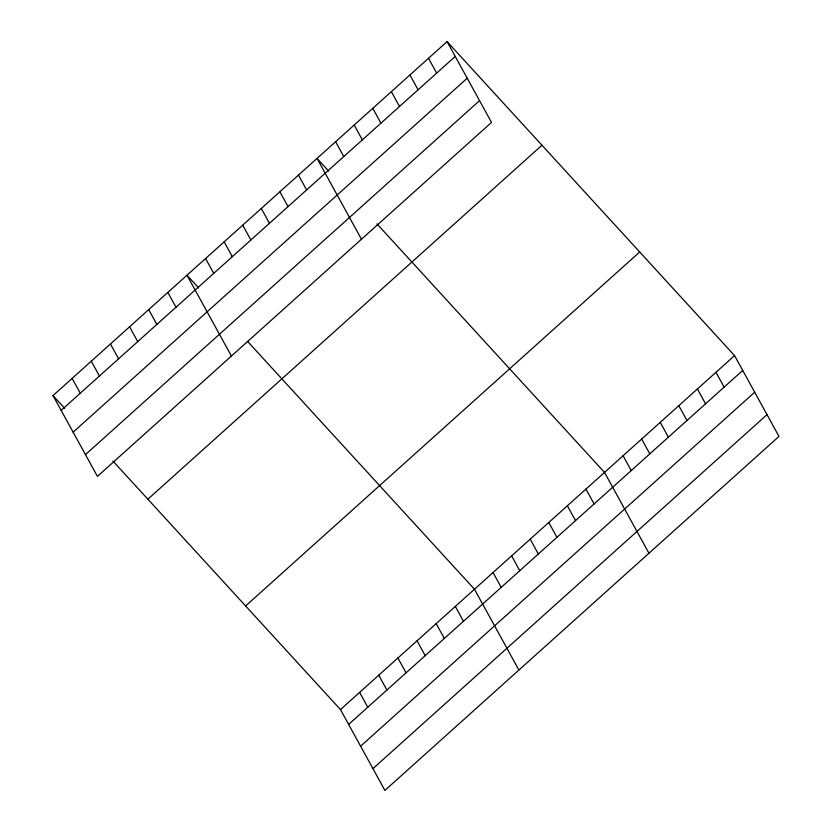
<?xml version="1.0" encoding="UTF-8"?>
<svg xmlns="http://www.w3.org/2000/svg" width="832" height="832" viewBox="0 0 832 832"><rect width="100%" height="100%" fill="white"/><g stroke="black" fill="none" stroke-linecap="round" stroke-linejoin="round"><path stroke-width="1.25" d="M447.086 41.6L491.514 122.418L97.438 476.393L53.009 395.574L447.086 41.6L734.562 355.607L778.991 436.426L384.914 790.4L340.486 709.582L112.923 461.022M61.162 410.394L455.239 56.43M73.133 432.172L467.21 78.208M85.467 454.615L479.544 100.641M147.878 499.2L541.954 145.226M245.617 605.956L639.694 251.982M340.486 709.582L734.562 355.607M348.639 724.412L742.706 370.438M360.61 746.19L754.686 392.215M372.944 768.622L767.021 414.648M328.692 171.132L317.044 158.413L361.473 239.231M376.958 223.86L604.51 472.42L648.939 553.238M198.65 287.945L186.992 275.226L231.431 356.044M247.749 341.578L474.469 589.233L518.898 670.051M53.009 395.574L64.657 408.294M715.978 372.299L724.131 387.119M697.403 388.981L705.557 403.811M678.829 405.673L686.972 420.493M660.244 422.354L668.398 437.185M641.67 439.046L649.823 453.877M428.511 58.292L436.654 73.112M623.095 455.738L631.238 470.558M409.926 74.974L418.08 89.804M391.352 91.666L399.506 106.486M585.936 489.112L594.09 503.932M372.778 108.347L380.921 123.178M567.362 505.794L575.505 520.624M354.193 125.039L362.346 139.859M548.777 522.486L556.93 537.306M335.618 141.721L343.772 156.551M530.202 539.167L538.356 553.998M511.628 555.859L519.771 570.679M298.459 175.094L306.613 189.925M493.043 572.541L501.197 587.371M279.885 191.786L288.038 206.606M261.31 208.468L269.454 223.298M455.333 606.424L463.476 621.254M242.726 225.16L250.879 239.99M436.186 623.615L444.34 638.446M224.151 241.852L232.305 256.672M417.05 640.806L425.194 655.637M205.577 258.534L213.72 273.364M397.904 658.008L406.058 672.828M378.768 675.199L386.911 690.019M167.856 292.417L176.01 307.237M359.622 692.39L367.775 707.21M148.72 309.608L156.863 324.438M129.574 326.799L137.727 341.63M110.438 343.99L118.581 358.821M91.291 361.182L99.445 376.012M72.155 378.383L80.298 393.203"/></g></svg>
